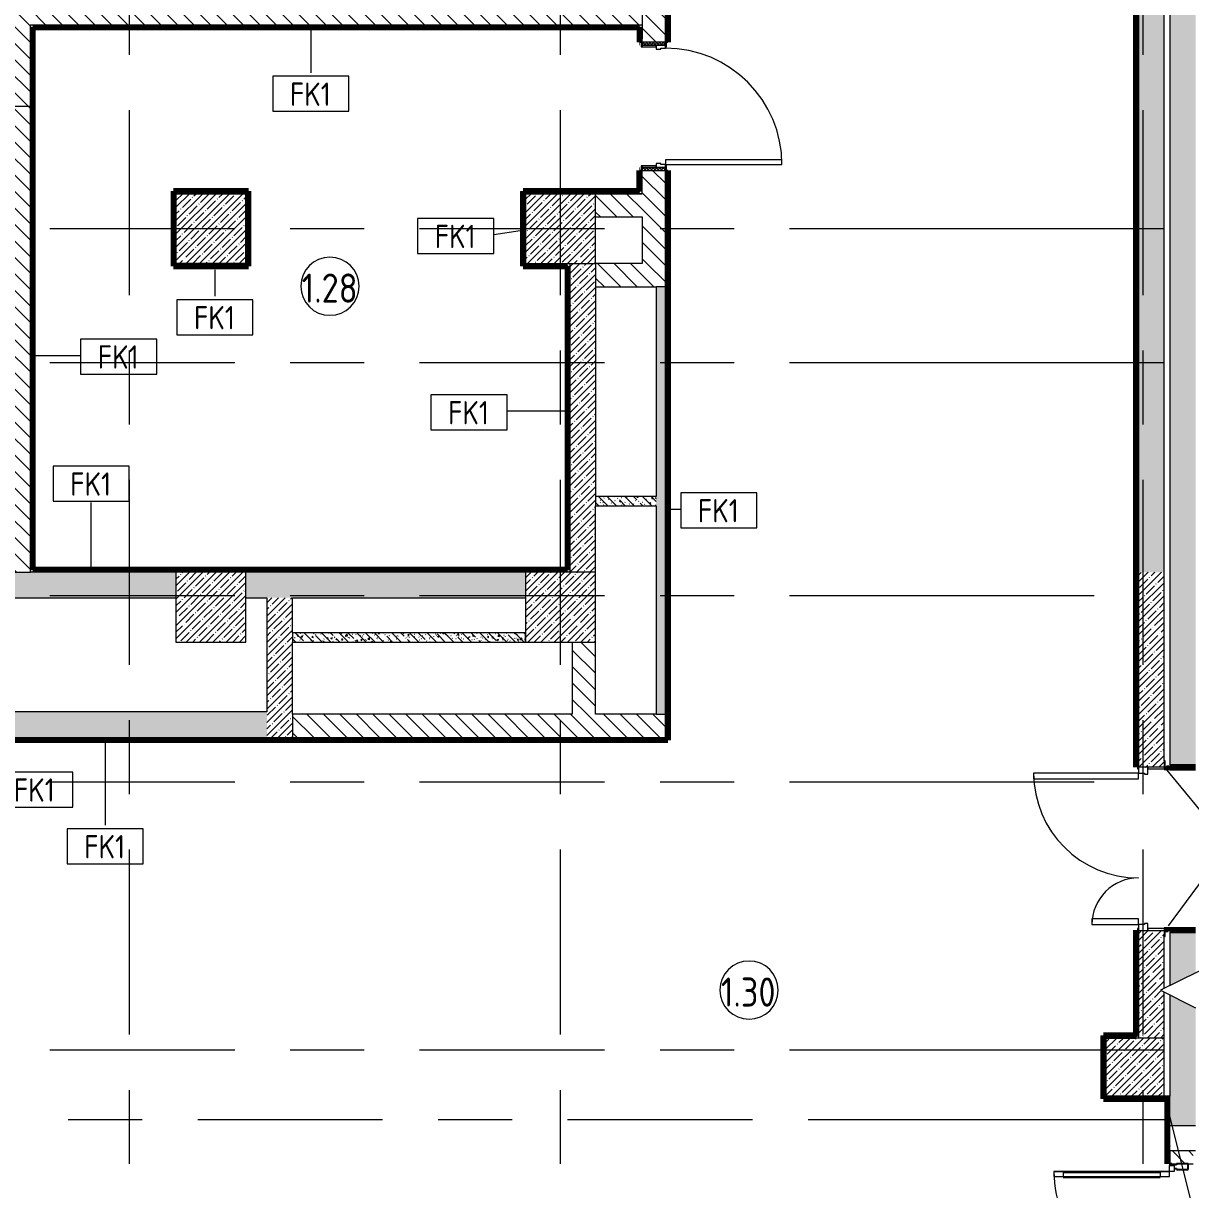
# Model space of a CAD drawing. Header units: millimetres. Extents: x -4060 to 187734, y -8553 to 29000.
# Drawn here: x 28700 to 38717, y 9898 to 19913 of the extents above; entities that cross this region are included whole.
import ezdxf

# ---------------------------------------------------------------- set-up
doc = ezdxf.new("R2010")
doc.units = ezdxf.units.MM
doc.linetypes.add('Осевая', pattern=[3175, 635, -476.25, 1587.5, -476.25])
for name, color, linetype, lineweight in [('A-AREA-IDEN', 7, 'Continuous', 9), ('A-DETL', 7, 'Continuous', 9), ('A-DETL-GENF', 7, 'Continuous', 9), ('A-DOOR', 7, 'Continuous', 9), ('A-DOOR-1', 7, 'Continuous', 13), ('A-DOOR-FRAM', 7, 'Continuous', 13), ('A-DOOR-FRAM-1', 7, 'Continuous', 9), ('A-GLAZ-CWMG', 7, 'Continuous', 9), ('A-GLAZ-CWMG-1', 7, 'Continuous', 25), ('A-WALL', 7, 'Continuous', 9), ('A-WALL-IDEN', 7, 'Continuous', 9), ('I-WALL', 7, 'Continuous', 9), ('S-COLS', 7, 'Continuous', 9), ('Оси', 7, 'Continuous', 9), ('Оси-2', 7, 'Осевая', 9)]:
    doc.layers.add(name, color=color, linetype=linetype, lineweight=lineweight)
for name, color, linetype, lineweight, true_color in [('A-DETL-GENF-3', 1, 'Continuous', 9, 0xff0000), ('A-WALL-1', 7, 'Continuous', 9, 0xc0c0c0), ('A-WALL-3', 7, 'Continuous', 9, 0xff80c0), ('G-ANNO-TEXT-1', 7, 'Continuous', 9, 0x3c3c3c), ('I-WALL-4', 7, 'Continuous', 9, 0xc0c0c0), ('I-WALL-7', 7, 'Continuous', 80, 0xff80c0)]:
    doc.layers.add(name, color=color, linetype=linetype, lineweight=lineweight, true_color=true_color)
doc.styles.add('GOST Common', font='GOST_Common.ttf', dxfattribs={"width": 0.9, "height": 200})
doc.styles.add('GOST Common_1', font='GOST_Common.ttf', dxfattribs={"width": 0.9, "height": 250})
pattern_1 = [(135, (0, 0), (-70.71068, -70.71068), [])]
pattern_2 = [(45, (0, 0), (-57.02463, 57.02463), []), (45, (57.025, 0), (-57.02463, 57.02463), [100.806, -20.161, 3.353, -16.808])]
pattern_3 = [(135, (0, 0), (-75.43415, -75.43415), [106.68, -17.78, 3.556, -17.78]), (135, (0, 75.39), (-75.43415, -75.43415), []), (50, (0, 0), (127.52922, -11.15758), [13.335, -146.685]), (355, (0, 0), (-24.66966, 133.74002), [10.668, -117.348]), (100.451, (10.63, -0.93), (102.85973, 122.58178), [11.333, -124.663]), (46.184, (0, 35.56), (189.75516, -29.43036), [20.002, -220.027]), (96.636, (15.81, 33.1), (166.1822, 173.1996), [17, -186.995]), (351.184, (0, 35.56), (166.1839, 173.1976), [16.002, -176.022]), (21, (17.78, 26.67), (106.13027, -71.58603), [13.335, -146.685]), (326, (17.78, 26.67), (43.26188, 128.93175), [10.668, -117.348]), (71.451, (26.62, 20.7), (149.39198, 57.34505), [11.333, -124.663]), (37.5, (0, 0), (2.16223, 59.18836), [3.353, -112.573, 3.353, -115.773, -117.793]), (37.5, (0, 0), (2.16223, 59.18836), [-235.052, 3.353, -114.44]), (7.5, (0, 0), (46.77386, 70.12615), [3.353, -64.567, 3.353, -109.906, -44.894]), (7.5, (0, 0), (46.77386, 70.12615), [-181.178, 3.353, -41.542]), (327.5, (-39.65, 0), (94.91367, -4.010093), [3.353, -41.097, 3.353, -135.331, -184.023]), (327.5, (-39.65, 0), (94.91367, -4.010093), [-183.134, 3.353, -180.67]), (317.5, (-57.43, 0), (103.69057, 17.79882), [3.353, -54.432, 3.353, -88.748, -130.683]), (317.5, (-57.43, 0), (103.69057, 17.79882), [-149.885, 3.353, -127.33])]
pattern_4 = [(0, (0, 0), (121.92, 30.48), [10.058, -81.382, 10.058, -81.382, -487.68]), (0, (0, 0), (121.92, 30.48), [-182.88, 10.058, -172.822, 10.058, -81.382, -213.36]), (0, (0, 0), (121.92, 30.48), [-457.2, 10.058, -50.902, 10.058, -142.342]), (120, (45.72, 15.24), (-87.356454, 90.345817), [10.058, -81.382, 10.058, -81.382, -487.68]), (120, (45.72, 15.24), (-87.356454, 90.345817), [-182.88, 10.058, -172.822, 10.058, -81.382, -213.36]), (120, (45.72, 15.24), (-87.356454, 90.345817), [-457.2, 10.058, -50.902, 10.058, -142.342]), (240, (60.96, 76.2), (-34.563546, -120.825817), [10.058, -81.382, 10.058, -81.382, -487.68]), (240, (60.96, 76.2), (-34.563546, -120.825817), [-182.88, 10.058, -172.822, 10.058, -81.382, -213.36]), (240, (60.96, 76.2), (-34.563546, -120.825817), [-457.2, 10.058, -50.902, 10.058, -142.342])]

# ---------------------------------------------------------------- blocks, each defined once
blk = doc.blocks.new('BSC_Колонна _Прямоугольная - 600х600-V24-План отделки стен 1 этажа в осях 1-12')
at = {"layer": 'S-COLS'}
h = blk.add_hatch(dxfattribs=at)
h.set_pattern_fill('FP_40', color=256, style=0, pattern_type=2)
h.set_pattern_definition([(45, (-33310, -18150), (-57.02463, 57.02463), []), (45, (-33252.975, -18150), (-57.02463, 57.02463), [100.806, -20.161, 3.353, -16.808])])
h.paths.add_polyline_path([(284, -300), (300, -300), (300, 300), (-300, 300), (-300, -300), (100, -300)])
for p, q in [((300, 300), (-300, 300)), ((-300, 300), (-300, -300)), ((300, -300), (300, 300)), ((-300, -300), (300, -300))]:
    blk.add_line(p, q, dxfattribs=at)
blk = doc.blocks.new('BSC_Колонна _Прямоугольная - 600х600-V33-План отделки стен 1 этажа в осях 1-12')
at = {"layer": 'S-COLS'}
h = blk.add_hatch(dxfattribs=at)
h.set_pattern_fill('FP_46', color=256, style=0, pattern_type=2)
h.set_pattern_definition([(45, (-33310, -14900), (-57.02463, 57.02463), []), (45, (-33252.975, -14900), (-57.02463, 57.02463), [100.806, -20.161, 3.353, -16.808])])
h.paths.add_polyline_path([(284, -300), (300, -300), (300, 300), (-300, 300), (-300, -300), (100, -300)])
for p, q in [((300, 300), (-300, 300)), ((-300, 300), (-300, -300)), ((300, -300), (300, 300)), ((-300, -300), (300, -300))]:
    blk.add_line(p, q, dxfattribs=at)
blk = doc.blocks.new('BSC_Колонна _Прямоугольная - 600х600-V36-План отделки стен 1 этажа в осях 1-12')
at = {"layer": 'S-COLS'}
h = blk.add_hatch(dxfattribs=at)
h.set_pattern_fill('FP_49', color=256, style=0, pattern_type=2)
h.set_pattern_definition([(45, (-30310, -14900), (-57.02463, 57.02463), []), (45, (-30252.975, -14900), (-57.02463, 57.02463), [100.806, -20.161, 3.353, -16.808])])
h.paths.add_polyline_path([(300, -300), (300, 300), (-300, 300), (-300, -300)])
for p, q in [((300, 300), (-300, 300)), ((-300, 300), (-300, -300)), ((300, -300), (300, 300)), ((-300, -300), (300, -300))]:
    blk.add_line(p, q, dxfattribs=at)
blk = doc.blocks.new('Дверь_Витражная_остекление_ - ДВН_ДАО_Главный вход_1800 в свету 5-32258809-План отделки стен 1 этажа в осях 1-12')
at = {"layer": 'A-DETL-GENF'}
for p, q in [((-947.5, -20), (-992.5, -20)), ((-992.5, -1012.5), (-992.5, -20)), ((-947.5, -20), (-992.5, -20)), ((-992.5, -20), (-992.5, -1012.5)), ((-992.5, -100), (-947.5, -100)), ((-982.5, -932.5), (-982.5, -100)), ((-947.5, -1012.5), (-947.5, -20)), ((-947.5, -1012.5), (-947.5, -20)), ((-938.5, -932.5), (-938.5, -100)), ((988.5, -932.5), (988.5, -100)), ((997.5, -1012.5), (997.5, -20)), ((997.5, -20), (997.5, -1012.5)), ((1042.5, -100), (997.5, -100)), ((1032.5, -932.5), (1032.5, -100)), ((1042.5, -1012.5), (1042.5, -20)), ((1042.5, -1012.5), (1042.5, -20)), ((-992.5, -932.5), (-947.5, -932.5)), ((1042.5, -932.5), (997.5, -932.5)), ((-992.5, -1012.5), (-947.5, -1012.5)), ((-992.5, -1012.5), (-947.5, -1012.5)), ((1042.5, -1012.5), (997.5, -1012.5)), ((997.5, -1012.5), (1042.5, -1012.5))]:
    blk.add_line(p, q, dxfattribs=at)
at = {"layer": 'A-DOOR'}
for p, q in [((-992.5, -1012.5), (-992.5, -20)), ((992.5, -1012.5), (992.5, -20))]:
    blk.add_line(p, q, dxfattribs=at)
for centre, start, end in [((-992.5, -20), 270, 0), ((992.5, -20), 180, 270)]:
    blk.add_arc(centre, 992.5, start, end, dxfattribs=at)
at = {"layer": 'A-DOOR-1'}
for p, q in [((-1042.5, 20), (-992.5, 20)), ((-1042.5, -20), (-1042.5, 20)), ((-992.5, 20), (-992.5, -20)), ((992.5, 20), (1042.5, 20)), ((992.5, -20), (992.5, 20)), ((1042.5, 20), (1042.5, -20)), ((-992.5, -20), (-1042.5, -20)), ((1042.5, -20), (992.5, -20))]:
    blk.add_line(p, q, dxfattribs=at)
blk = doc.blocks.new('110_Дверь_СКБ_2Ст - Д-2 1450x2100h_Лестничная клетка EIS60-31891763-План отделки стен 1 этажа в осях 1-12')
at = {"layer": 'A-DOOR'}
for centre, radius, start, end in [((662, 110), 900, 90, 180), ((-638, 110), 400, 360, 90)]:
    blk.add_arc(centre, radius, start, end, dxfattribs=at)
at = {"layer": 'A-DOOR-1'}
for p, q in [((662, 1010), (612, 1010)), ((612, 1010), (612, 110)), ((662, 110), (662, 1010)), ((-638, 510), (-638, 110)), ((-588, 510), (-638, 510)), ((-588, 110), (-588, 510)), ((-638, 110), (-588, 110)), ((612, 110), (662, 110))]:
    blk.add_line(p, q, dxfattribs=at)
at = {"layer": 'A-DOOR-FRAM'}
for p, q in [((-672, 118), (-742, 118)), ((-742, 118), (-742, 110)), ((-742, 110), (-672, 110)), ((-638, 110), (-688, 110)), ((-688, 110), (-688, 30)), ((-672, 110), (-672, 118)), ((-638, 60), (-638, 110)), ((662, 110), (662, 60)), ((712, 110), (662, 110)), ((768, 118), (698, 118)), ((698, 118), (698, 110)), ((698, 110), (768, 110)), ((712, 30), (712, 110)), ((768, 110), (768, 118)), ((-688, 30), (-628, 30)), ((-672, 30), (-688, 30)), ((-688, 30), (-688, -110)), ((-672, -110), (-672, 30)), ((-628, 60), (-638, 60)), ((-628, 30), (-628, 60)), ((662, 60), (652, 60)), ((652, 60), (652, 30)), ((652, 30), (712, 30)), ((712, 30), (698, 30)), ((698, 30), (698, -110)), ((712, -110), (712, 30)), ((-688, -110), (-742, -110)), ((-742, -110), (-742, -118)), ((-742, -118), (-688, -118)), ((768, -110), (713, -110)), ((713, -118), (768, -118)), ((768, -118), (768, -110))]:
    blk.add_line(p, q, dxfattribs=at)
blk = doc.blocks.new('110_Дверь_СКБ_1Ст_Внутренняя1 - Д-4к_п__1100x2100h_Артистические EI30-23988509-План отделки стен 1 этажа в осях 1-12')
at = {"layer": 'A-DOOR'}
h = blk.add_hatch(dxfattribs=at)
h.set_pattern_fill('FP_54', color=256, style=0, pattern_type=2)
h.set_pattern_definition([(135, (1751.41, 164.685), (-14.14214, -14.14214), []), (225, (1751.41, 164.685), (14.14214, -14.14214), [])])
h.paths.add_polyline_path([(562.5, 100), (537.5, 100), (537.5, -100), (562.5, -100), (562.5, 20)])
at = {"layer": 'A-DOOR-FRAM-1'}
h = blk.add_hatch(dxfattribs=at)
h.set_pattern_fill('FP_55', color=256, style=0, pattern_type=2)
h.set_pattern_definition([(45, (-371.384, 164.685), (-14.1421, 14.1421), []), (135, (-371.384, 164.685), (-14.1421, -14.1421), [])])
h.paths.add_polyline_path([(-512.5, -100), (-512.5, 100), (-537.5, 100), (-537.5, -100)])
at = {"layer": 'A-DOOR'}
blk.add_arc((512.5, 100), 1000, 90, 180, dxfattribs=at)
at = {"layer": 'A-DOOR-1'}
for p, q in [((512.5, 1100), (472.5, 1100)), ((472.5, 1100), (472.5, 100)), ((512.5, 100), (512.5, 1100)), ((472.5, 100), (512.5, 100))]:
    blk.add_line(p, q, dxfattribs=at)
at = {"layer": 'A-DOOR-FRAM'}
for p, q in [((-497.5, 108), (-567.5, 108)), ((-567.5, 108), (-567.5, 100)), ((-497.5, 100), (-497.5, 108)), ((592.5, 108), (522.5, 108)), ((522.5, 108), (522.5, 100)), ((592.5, 100), (592.5, 108)), ((-567.5, 100), (-497.5, 100)), ((-512.5, 100), (-537.5, 100)), ((-537.5, 100), (-537.5, -100)), ((-487.5, 100), (-512.5, 100)), ((-512.5, 100), (-512.5, 20)), ((-512.5, -100), (-512.5, 100)), ((-497.5, 100), (-512.5, 100)), ((-512.5, 100), (-512.5, 99)), ((-512.5, 99), (-497.5, 99)), ((-512.5, 20), (-477.5, 20)), ((-497.5, 20), (-512.5, 20)), ((-512.5, 20), (-512.5, -100)), ((-497.5, 99), (-497.5, 100)), ((-497.5, -100), (-497.5, 20)), ((-487.5, 60), (-487.5, 100)), ((-477.5, 60), (-487.5, 60)), ((-477.5, 20), (-477.5, 60)), ((512.5, 60), (502.5, 60)), ((502.5, 60), (502.5, 20)), ((502.5, 20), (537.5, 20)), ((512.5, 100), (512.5, 60)), ((537.5, 100), (512.5, 100)), ((537.5, 100), (522.5, 100)), ((522.5, 100), (522.5, 99)), ((522.5, 100), (592.5, 100)), ((522.5, 99), (537.5, 99)), ((537.5, 20), (522.5, 20)), ((522.5, 20), (522.5, -100)), ((537.5, 20), (537.5, 100)), ((562.5, 100), (537.5, 100)), ((537.5, 100), (537.5, -100)), ((537.5, 99), (537.5, 100)), ((537.5, -100), (537.5, 20)), ((562.5, -100), (562.5, 100)), ((-497.5, -100), (-567.5, -100)), ((-567.5, -100), (-567.5, -108)), ((-537.5, -100), (-512.5, -100)), ((-512.5, -100), (-497.5, -100)), ((-497.5, -108), (-497.5, -100)), ((522.5, -100), (537.5, -100)), ((592.5, -100), (522.5, -100)), ((522.5, -100), (522.5, -108)), ((537.5, -100), (562.5, -100)), ((592.5, -108), (592.5, -100)), ((-567.5, -108), (-497.5, -108)), ((522.5, -108), (592.5, -108))]:
    blk.add_line(p, q, dxfattribs=at)
blk = doc.blocks.new('BSC_Колонна _Прямоугольная - 600х600-23728797-План отделки стен 1 этажа в осях 1-12')
at = {"layer": 'S-COLS'}
h = blk.add_hatch(dxfattribs=at)
h.set_pattern_fill('FP_72', color=256, style=0, pattern_type=2)
h.set_pattern_definition([(45, (-30310, -18150), (-57.02463, 57.02463), []), (45, (-30252.975, -18150), (-57.02463, 57.02463), [100.806, -20.161, 3.353, -16.808])])
h.paths.add_polyline_path([(300, -300), (300, 300), (-300, 300), (-300, -300)])
for p, q in [((300, 300), (-300, 300)), ((-300, 300), (-300, -300)), ((300, -300), (300, 300)), ((-300, -300), (300, -300))]:
    blk.add_line(p, q, dxfattribs=at)
blk = doc.blocks.new('BSC_Колонна _Прямоугольная - 500х500-V69-План отделки стен 1 этажа в осях 1-12')
at = {"layer": 'S-COLS'}
h = blk.add_hatch(dxfattribs=at)
h.set_pattern_fill('FP_94', color=256, style=0, pattern_type=2)
h.set_pattern_definition([(45, (-38240, -10950), (-57.02463, 57.02463), []), (45, (-38182.975, -10950), (-57.02463, 57.02463), [100.806, -20.161, 3.353, -16.808])])
h.paths.add_polyline_path([(30, -250), (250, -249), (250, 250), (-250, 250), (-250, -250)])
for p, q in [((250, 250), (-250, 250)), ((-250, 250), (-250, -250)), ((250, -249), (250, 250)), ((-250, -250), (250, -250))]:
    blk.add_line(p, q, dxfattribs=at)
blk = doc.blocks.new('Прямоугольный импост - Импост структурный с накладкой - 160мм Темный-32469899-План отделки стен 1 этажа в осях 1-12')
at = {"layer": 'A-GLAZ-CWMG-1'}
for p, q in [((0, 17), (-15, 17)), ((-10, -40), (-10, 0)), ((-10, 0), (0, 0)), ((0, 0), (0, 17)), ((-40, -40), (-50, -40)), ((-50, -40), (-50, -140)), ((-40, -20), (-40, -40)), ((0, -40), (-10, -40)), ((0, -140), (0, -40)), ((-50, -140), (0, -140))]:
    blk.add_line(p, q, dxfattribs=at)
blk = doc.blocks.new('BSC_Колонна _Прямоугольная - 600х600-V90-План отделки стен 1 этажа в осях 1-12')
at = {"layer": 'S-COLS'}
for p, q in [((300, 300), (-300, 300)), ((-300, 300), (-300, -300)), ((300, -300), (300, 300)), ((-300, -300), (300, -300))]:
    blk.add_line(p, q, dxfattribs=at)
blk = doc.blocks.new('DET_L_Линия разрыва - М100-30654710-План отделки стен 1 этажа в осях 1-12')
at = {"layer": 'A-DETL-GENF'}
for p, q in [((11890, 300), (11740, 0)), ((12174, -269), (11890, 300))]:
    blk.add_line(p, q, dxfattribs=at)
blk = doc.blocks.new('М_стена_0001 - Типоразмер_без рамки-25382661-План отделки стен 1 этажа в осях 1-12')
at = {"layer": 'A-WALL-IDEN'}
for p, q in [((3.26, 1.52), (-3.27, 1.52)), ((-3.27, 1.52), (-3.27, -1.48)), ((3.26, -1.48), (3.26, 1.52)), ((-3.27, -1.48), (3.26, -1.48))]:
    blk.add_line(p, q, dxfattribs=at)
blk = doc.blocks.new('Марка_Помещения - Номер-25198446-План отделки стен 1 этажа в осях 1-12')
at = {"layer": 'A-AREA-IDEN'}
for start, end in [(360, 180), (180, 360)]:
    blk.add_arc((0, 0), 2.5, start, end, dxfattribs=at)

msp = doc.modelspace()

# ---------------------------------------------------------------- hatches: boundary and pattern name
at = {"layer": 'A-DETL-GENF-3'}
for points in [[(38498, 13505), (38540, 13505), (38540, 13526), (38490, 13525), (38490, 13505)], [(38490, 12125), (38540, 12125), (38540, 12146), (38490, 12146), (38490, 12125)], [(38540, 10680), (38540, 10701), (38490, 10700), (38490, 10680), (38520, 10680)]]:
    msp.add_hatch(color=256, dxfattribs=at).paths.add_polyline_path(points)
at = {"layer": 'I-WALL'}
h = msp.add_hatch(dxfattribs=at)
h.set_pattern_fill('FP_20', color=256, style=0, pattern_type=2)
h.set_pattern_definition(pattern_1)
h.paths.add_polyline_path([(28760, 15200), (28760, 26500), (28560, 26500), (28560, 15200)])
h = msp.add_hatch(dxfattribs=at)
h.set_pattern_fill('FP_20', color=256, style=0, pattern_type=2)
h.set_pattern_definition(pattern_1)
h.paths.add_polyline_path([(34010, 17850), (34210, 17850), (34210, 18650), (34010, 18650), (34010, 18250)])
h.paths.add_polyline_path([(34210, 19750), (34210, 23400), (34010, 23400), (34010, 19750)])
h = msp.add_hatch(dxfattribs=at)
h.set_pattern_fill('FP_1', color=256, style=0, pattern_type=2)
h.set_pattern_definition(pattern_2)
h.paths.add_polyline_path([(38490, 15200), (38490, 21575.3), (38270, 21575.3), (38270, 15200)])
h.paths.add_polyline_path([(38490, 22975.3), (38490, 23400), (38270, 23400), (38270, 22975.3)])
h = msp.add_hatch(dxfattribs=at)
h.set_pattern_fill('FP_1', color=256, style=0, pattern_type=2)
h.set_pattern_definition(pattern_2)
h.paths.add_polyline_path([(38760, 10450), (38760, 11459.9), (38540, 11569.9), (38540, 10450)])
h.paths.add_polyline_path([(38540, 11649.9), (38760, 11759.9), (38760, 12125), (38540, 12125), (38540, 11909.9)])
h.paths.add_polyline_path([(38760, 13525), (38760, 21575.3), (38540, 21575), (38540, 13525)])
h.paths.add_polyline_path([(38710, 22975.3), (38760, 22975.3), (38760, 23420.3), (38540, 23420.3), (38540, 22975.3), (38680, 22975.3)])
h = msp.add_hatch(dxfattribs=at)
h.set_pattern_fill('FP_106', color=256, style=0, pattern_type=2)
h.set_pattern_definition(pattern_4)
h.paths.add_polyline_path([(34210, 13760), (34230, 13760), (34230, 18650), (34218, 18650), (34218, 18620), (34210, 18620), (34210, 13780)])
h.paths.add_polyline_path([(34230, 19750), (34230, 23004), (34210, 23004), (34210.2, 19780), (34218, 19780), (34218, 19750)])
h = msp.add_hatch(dxfattribs=at)
h.set_pattern_fill('FP_106', color=256, style=0, pattern_type=2)
h.set_pattern_definition(pattern_4)
h.paths.add_polyline_path([(38270, 11220), (38269.3, 12070), (38262, 12070), (38262, 12100), (38250, 12100), (38250, 11220)])
h.paths.add_polyline_path([(38250, 13550), (38262, 13550), (38262, 13580), (38270, 13580), (38270, 21595.3), (38250, 21595.3), (38250, 15200)])
h = msp.add_hatch(dxfattribs=at)
h.set_pattern_fill('FP_20', color=256, style=0, pattern_type=2)
h.set_pattern_definition(pattern_1)
h.paths.add_polyline_path([(33594.5, 19900), (34010, 19900), (34010, 20100), (28760, 20100), (28760, 19900), (30877.1, 19900)])
h = msp.add_hatch(dxfattribs=at)
h.set_pattern_fill('FP_106', color=256, style=0, pattern_type=2)
h.set_pattern_definition(pattern_4)
h.paths.add_polyline_path([(28760, 15220), (28780, 15221), (28780, 19900), (28760, 19900), (28760, 16953.1)])
h = msp.add_hatch(dxfattribs=at)
h.set_pattern_fill('FP_106', color=256, style=0, pattern_type=2)
h.set_pattern_definition(pattern_4)
h.paths.add_polyline_path([(33989, 19880), (34010, 19880), (34010, 19900), (28780, 19900), (28781, 19880), (33594.5, 19880)])
h = msp.add_hatch(dxfattribs=at)
h.set_pattern_fill('FP_106', color=256, style=0, pattern_type=2)
h.set_pattern_definition(pattern_4)
h.paths.add_polyline_path([(33990, 18450), (34010, 18450), (34010, 18620), (34002, 18620), (34002, 18650), (33990, 18650), (33990, 18470)])
h.paths.add_polyline_path([(34002, 19750), (34002, 19780), (34010, 19780), (34010, 19880), (33990, 19880), (33990, 19750)])
h = msp.add_hatch(dxfattribs=at)
h.set_pattern_fill('FP_106', color=256, style=0, pattern_type=2)
h.set_pattern_definition(pattern_4)
h.paths.add_polyline_path([(30010, 18450), (30610, 18450), (30610, 18470), (29990, 18470), (29990, 18450)])
h = msp.add_hatch(dxfattribs=at)
h.set_pattern_fill('FP_106', color=256, style=0, pattern_type=2)
h.set_pattern_definition(pattern_4)
h.paths.add_polyline_path([(29990, 17830), (30010, 17830), (30010, 18450), (29990, 18450)])
h = msp.add_hatch(dxfattribs=at)
h.set_pattern_fill('FP_106', color=256, style=0, pattern_type=2)
h.set_pattern_definition(pattern_4)
h.paths.add_polyline_path([(30630, 17850), (30630, 18470), (30610, 18470), (30610, 17850)])
h = msp.add_hatch(dxfattribs=at)
h.set_pattern_fill('FP_106', color=256, style=0, pattern_type=2)
h.set_pattern_definition(pattern_4)
h.paths.add_polyline_path([(32990, 18450), (33990, 18450), (33989, 18470), (32990, 18470)])
h = msp.add_hatch(dxfattribs=at)
h.set_pattern_fill('FP_106', color=256, style=0, pattern_type=2)
h.set_pattern_definition(pattern_4)
h.paths.add_polyline_path([(32990, 17830), (33010, 17830), (33010, 18450), (32990, 18449.6), (32990, 17850)])
h = msp.add_hatch(dxfattribs=at)
h.set_pattern_fill('FP_20', color=256, style=0, pattern_type=2)
h.set_pattern_definition(pattern_1)
h.paths.add_polyline_path([(33610, 18250), (34010, 18250), (34010, 18450), (33610, 18450)])
h = msp.add_hatch(dxfattribs=at)
h.set_pattern_fill('FP_106', color=256, style=0, pattern_type=2)
h.set_pattern_definition(pattern_4)
h.paths.add_polyline_path([(30010, 17830), (30630, 17830), (30630, 17850), (30010, 17850)])
h = msp.add_hatch(dxfattribs=at)
h.set_pattern_fill('FP_106', color=256, style=0, pattern_type=2)
h.set_pattern_definition(pattern_4)
h.paths.add_polyline_path([(33370.5, 17830), (33390.5, 17830), (33390.5, 17850), (33010, 17850), (33010.7, 17830)])
h = msp.add_hatch(dxfattribs=at)
h.set_pattern_fill('FP_1', color=256, style=0, pattern_type=2)
h.set_pattern_definition(pattern_2)
h.paths.add_polyline_path([(33594.5, 15200), (33610.5, 15200), (33610, 17850), (33390.5, 17850), (33390.5, 15200)])
h = msp.add_hatch(dxfattribs=at)
h.set_pattern_fill('FP_20', color=256, style=0, pattern_type=2)
h.set_pattern_definition(pattern_1)
h.paths.add_polyline_path([(34210, 17650), (34210, 17850), (33610.5, 17850), (33610.5, 17650), (34130, 17650)])
h = msp.add_hatch(dxfattribs=at)
h.set_pattern_fill('FP_106', color=256, style=0, pattern_type=2)
h.set_pattern_definition(pattern_4)
h.paths.add_polyline_path([(33390.5, 15220), (33390.5, 17830), (33370.5, 17829), (33370.5, 15220)])
h = msp.add_hatch(dxfattribs=at)
h.set_pattern_fill('FP_45', color=256, style=0, pattern_type=2)
h.set_pattern_definition(pattern_3)
h.paths.add_polyline_path([(34210, 13980), (34210, 17650), (34130, 17650), (34130, 13980)])
h = msp.add_hatch(dxfattribs=at)
h.set_pattern_fill('FP_45', color=256, style=0, pattern_type=2)
h.set_pattern_definition(pattern_3)
h.paths.add_polyline_path([(34130, 15770), (34130, 15850), (33610.5, 15850), (33610.5, 15770), (34126.4, 15770)])
h = msp.add_hatch(dxfattribs=at)
h.set_pattern_fill('FP_1', color=256, style=0, pattern_type=2)
h.set_pattern_definition(pattern_2)
h.paths.add_polyline_path([(28560, 14980), (30010, 14980), (30010, 15200), (26410, 15200), (26410, 14980), (28159.8, 14980)])
h.paths.add_polyline_path([(22725.2, 14980), (25810, 14980), (25810, 15200), (22510, 15200), (22510, 14980)])
h.paths.add_polyline_path([(30790, 14980), (33010, 14980), (33010, 15200), (30610, 15200), (30610, 14980)])
h = msp.add_hatch(dxfattribs=at)
h.set_pattern_fill('FP_106', color=256, style=0, pattern_type=2)
h.set_pattern_definition(pattern_4)
h.paths.add_polyline_path([(28780, 15200), (33390.5, 15200), (33390.5, 15220), (28760, 15220), (28760, 15200)])
h = msp.add_hatch(dxfattribs=at)
h.set_pattern_fill('FP_1', color=256, style=0, pattern_type=2)
h.set_pattern_definition(pattern_2)
h.paths.add_polyline_path([(38460, 11200), (38490, 11200), (38490, 11594.9), (38460, 11609.9), (38490, 11624.9), (38490, 12125), (38270, 12125), (38270, 11200), (38350, 11200)])
h.paths.add_polyline_path([(38350, 13525), (38490, 13526), (38490, 15200), (38270, 15200), (38270, 13525), (38320, 13525)])
h = msp.add_hatch(dxfattribs=at)
h.set_pattern_fill('FP_1', color=256, style=0, pattern_type=2)
h.set_pattern_definition(pattern_2)
h.paths.add_polyline_path([(30790, 13780), (31010, 13780), (31010, 14980), (30790, 14980), (30790, 13980)])
h = msp.add_hatch(dxfattribs=at)
h.set_pattern_fill('FP_45', color=256, style=0, pattern_type=2)
h.set_pattern_definition(pattern_3)
h.paths.add_polyline_path([(33009.7, 14600), (33009.7, 14680), (31010, 14680), (31010, 14600)])
h = msp.add_hatch(dxfattribs=at)
h.set_pattern_fill('FP_20', color=256, style=0, pattern_type=2)
h.set_pattern_definition(pattern_1)
h.paths.add_polyline_path([(33594.5, 13980), (33610.5, 13980), (33610, 14600), (33410.5, 14600), (33410.5, 13980)])
h = msp.add_hatch(dxfattribs=at)
h.set_pattern_fill('FP_1', color=256, style=0, pattern_type=2)
h.set_pattern_definition(pattern_2)
h.paths.add_polyline_path([(28040, 13780), (30790, 13780), (30790, 14000), (22590, 14000), (22590, 13780), (27840, 13780)])
h = msp.add_hatch(dxfattribs=at)
h.set_pattern_fill('FP_20', color=256, style=0, pattern_type=2)
h.set_pattern_definition(pattern_1)
h.paths.add_polyline_path([(33594.5, 13780), (34210, 13780), (34210, 13980), (31010, 13980), (31010, 13780), (33010, 13780)])
h = msp.add_hatch(dxfattribs=at)
h.set_pattern_fill('FP_106', color=256, style=0, pattern_type=2)
h.set_pattern_definition(pattern_4)
h.paths.add_polyline_path([(28040, 13760), (34210, 13760), (34210, 13780), (28040, 13780)])
h = msp.add_hatch(dxfattribs=at)
h.set_pattern_fill('FP_106', color=256, style=0, pattern_type=2)
h.set_pattern_definition(pattern_4)
h.paths.add_polyline_path([(37990, 10700), (37990, 11220), (37970, 11220), (37970, 10700)])
h = msp.add_hatch(dxfattribs=at)
h.set_pattern_fill('FP_106', color=256, style=0, pattern_type=2)
h.set_pattern_definition(pattern_4)
h.paths.add_polyline_path([(38270, 11200), (38270, 11220), (37990, 11220), (37990, 11200), (38250, 11200)])
h = msp.add_hatch(dxfattribs=at)
h.set_pattern_fill('FP_106', color=256, style=0, pattern_type=2)
h.set_pattern_definition(pattern_4)
h.paths.add_polyline_path([(38270, 10680), (38490, 10681.1), (38490, 10700), (37970, 10700), (37970, 10680), (37990, 10680)])
h = msp.add_hatch(dxfattribs=at)
h.set_pattern_fill('FP_106', color=256, style=0, pattern_type=2)
h.set_pattern_definition(pattern_4)
h.paths.add_polyline_path([(38520, 7921), (38540, 7921), (38540, 7980), (38520, 7980)])
h.paths.add_polyline_path([(38520, 10130), (38540, 10130), (38540, 10680), (38520, 10680), (38520, 10450)])
h = msp.add_hatch(dxfattribs=at)
h.set_pattern_fill('FP_20', color=256, style=0, pattern_type=2)
h.set_pattern_definition(pattern_1)
h.paths.add_polyline_path([(38540, 7900), (38740, 7900), (38740, 7990), (38540, 7990), (38540, 7921)])
h.paths.add_polyline_path([(38540, 10120), (38740, 10120), (38740, 10230), (38540, 10230)])

# ---------------------------------------------------------------- linework, layer by layer
at = {"layer": 'A-DETL'}
for p, q in [((28760, 19200), (21890, 19200)), ((38540, 13526), (38490, 13526)), ((38490, 13526), (38490, 13505)), ((38540, 13505), (38540, 13526)), ((38490, 13505), (38540, 13505)), ((38540, 12146), (38490, 12146)), ((38490, 12146), (38490, 12125)), ((38490, 12125), (38540, 12125)), ((38540, 12125), (38540, 12146)), ((38540, 10701), (38490, 10701)), ((38490, 10701), (38490, 10680)), ((38490, 10680), (38540, 10680)), ((38540, 10680), (38540, 10701))]:
    msp.add_line(p, q, dxfattribs=at)
at = {"layer": 'A-WALL'}
for p, q in [((28780, 19880), (33990, 19880)), ((33990, 18650), (33990, 18470)), ((33010, 17830), (33370.5, 17830)), ((33370.5, 17830), (33370.5, 17829)), ((34210, 17650), (34130, 17650)), ((33610.5, 15850), (33610.5, 15770)), ((28560, 15200), (28760, 15200)), ((28780, 15220), (28780, 15221)), ((33370.5, 15220), (33369.5, 15220)), ((31010, 14680), (31010, 14600)), ((31010, 13980), (31010, 13780)), ((34130, 13980), (34210, 13980)), ((28060, 13760), (34210, 13760)), ((38520, 10680), (38520, 10130))]:
    msp.add_line(p, q, dxfattribs=at)
at = {"layer": 'A-WALL-1'}
for p, q in [((38510.5, 13534), (38510.5, 13526)), ((38530.5, 13534), (38510.5, 13534)), ((38530.5, 13526), (38530.5, 13534)), ((38505.5, 12125), (38505.5, 12116)), ((38525.5, 12116), (38525.5, 12125)), ((38505.5, 12116), (38525.5, 12116)), ((38494.5, 10680), (38494.5, 10669)), ((38494.5, 10669), (38514.5, 10669)), ((38514.5, 10669), (38514.5, 10680))]:
    msp.add_line(p, q, dxfattribs=at)
at = {"layer": 'A-WALL-3'}
for p, q in [((28780, 19880), (28780, 15221)), ((33989, 18470), (33990, 18470)), ((33370.5, 15220), (33370.5, 17829)), ((28780, 15220), (33369.5, 15220)), ((38250, 11220), (38250, 11221))]:
    msp.add_line(p, q, dxfattribs=at)
at = {"layer": 'A-WALL-IDEN'}
for p, q in [((31166.9, 19856.5), (31166.9, 19488.5)), ((32964.5, 18132.4), (32736.5, 18095.3)), ((30343.8, 17795.2), (30343.8, 17569.6)), ((28780.5, 17060.2), (29191.4, 17060.2)), ((33368.3, 16581.7), (32850.5, 16581.7)), ((29281.5, 15220.5), (29281.5, 15797.2)), ((34230.5, 15740.3), (34341.4, 15740.3)), ((29401.8, 13759.5), (29401.8, 13027.2))]:
    msp.add_line(p, q, dxfattribs=at)
at = {"layer": 'G-ANNO-TEXT-1'}
for p, q in [((38498.4, 13517.7), (39038.5, 12858.4)), ((38526.2, 12163), (39038.5, 12858.4)), ((38498.4, 10677.9), (39038.5, 8538.4))]:
    msp.add_line(p, q, dxfattribs=at)
at = {"layer": 'I-WALL-4'}
for p, q in [((34010, 23400), (34010, 19780)), ((34210, 23400), (34210, 19780)), ((38270, 21575.3), (38270, 13580)), ((38490, 13580), (38490, 21575)), ((38540, 21520.3), (38540, 13526)), ((28760, 15200), (28760, 19900)), ((28760, 19900), (34010, 19900)), ((33990, 19750), (34002, 19750)), ((34218, 19750), (34230, 19750)), ((34002, 18650), (33990, 18650)), ((34230, 18650), (34218, 18650)), ((34010, 18450), (34010, 18620)), ((34210, 13780), (34210, 18620)), ((34010, 18450), (33610, 18450)), ((33610, 18450), (34010, 18450)), ((33610, 18250), (34010, 18250)), ((34010, 18250), (34010, 17850)), ((33390.5, 17850), (33390.5, 15200)), ((34010, 17850), (33610.5, 17850)), ((33610.5, 17850), (33610.5, 15850)), ((33610.5, 17650), (34130, 17650)), ((34130, 17650), (34130, 15850)), ((34130, 15850), (33610.5, 15850)), ((33610.5, 15200), (33610.5, 15770)), ((33610.5, 15770), (34130, 15770)), ((34130, 15770), (34130, 13980)), ((30010, 15200), (28760, 15200)), ((33010, 15200), (30610, 15200)), ((26410, 14980), (30010, 14980)), ((30610, 14980), (30790, 14980)), ((30790, 14980), (30790, 14000)), ((31010, 14980), (33010, 14980)), ((31010, 14680), (31010, 14980)), ((33009.7, 14680), (31010, 14680)), ((33009.7, 14600), (33009.7, 14680)), ((31010, 14600), (33009.7, 14600)), ((31010, 13980), (31010, 14600)), ((33410.5, 14600), (33410.5, 13980)), ((33610.5, 13980), (33610.5, 14600)), ((30790, 14000), (22790, 14000)), ((33410.5, 13980), (31010, 13980)), ((34130, 13980), (33610.5, 13980)), ((28040, 13780), (34210, 13780)), ((38250, 13550), (38262, 13550)), ((38540, 12125), (38540, 11649.9)), ((38262, 12100), (38250, 12100)), ((38270, 12070), (38270, 11200)), ((38490, 11624.9), (38490, 12070)), ((38490, 11200), (38490, 11594.9)), ((38540, 11569.9), (38540, 10701)), ((38540, 10130), (38540, 10680)), ((38540, 10450), (38760, 10450)), ((38760, 10230), (38540, 10230)), ((38540, 10230), (38540, 10120)), ((38520, 10130), (38540, 10130)), ((38540, 10120), (38740, 10120))]:
    msp.add_line(p, q, dxfattribs=at)
at = {"layer": 'I-WALL-7'}
for p, q in [((34230, 23003), (34230, 19750)), ((34231, 19750), (34231, 23003)), ((38249, 21575.3), (38249, 13525)), ((38250, 13525), (38250, 21575.3)), ((28781, 15221), (28781, 19879)), ((28781, 19879), (33989, 19879)), ((33989, 19879), (33989, 19750)), ((33990, 19750), (33990, 19880)), ((33989, 19750), (33990, 19750)), ((34230, 19750), (34231, 19750)), ((33990, 18650), (33989, 18650)), ((33989, 18470), (33989, 18650)), ((34230, 18650), (34230, 13760)), ((34231, 18650), (34230, 18650)), ((34231, 13759), (34231, 18650)), ((30631, 18471), (29989, 18471)), ((29989, 18471), (29989, 17829)), ((29990, 18470), (30630, 18470)), ((29990, 17830), (29990, 18470)), ((30630, 18470), (30630, 17830)), ((30631, 17829), (30631, 18471)), ((33989, 18471), (32989, 18471)), ((32989, 18471), (32989, 17829)), ((32990, 18470), (33989, 18470)), ((32990, 17830), (32990, 18470)), ((29989, 17829), (30631, 17829)), ((30630, 17830), (29990, 17830)), ((32989, 17829), (33369.5, 17829)), ((33010, 17830), (32990, 17830)), ((33369.5, 17829), (33369.5, 15221)), ((33369.5, 15221), (28781, 15221)), ((34231, 13759), (28060, 13759)), ((34230, 13760), (34210, 13760)), ((38249, 13525), (38250, 13525)), ((38760, 13525), (38540, 13525)), ((38540, 13524), (38760, 13524)), ((38250, 12125), (38249, 12125)), ((38249, 12125), (38249, 11221)), ((38250, 11221), (38250, 12125)), ((38760, 12126), (38540, 12126)), ((38540, 12125), (38760, 12125)), ((37969, 11221), (37969, 10679)), ((38249, 11221), (37969, 11221)), ((37970, 10680), (37970, 11220)), ((37970, 11220), (38250, 11220)), ((37969, 10679), (38519, 10679)), ((38490, 10680), (37970, 10680)), ((38519, 10120), (38519, 10680)), ((38519, 10120), (38520, 10120)), ((38520, 10120), (38520, 10130))]:
    msp.add_line(p, q, dxfattribs=at)
at = {"layer": 'Оси'}
for p, q in [((35990, 18150), (38490, 18150)), ((35990, 17000), (38490, 17000)), ((35390, 15000), (37890, 15000)), ((35390, 13400), (37890, 13400)), ((35990, 11100), (38490, 11100)), ((35990, 10500), (38490, 10500))]:
    msp.add_line(p, q, dxfattribs=at)
at = {"layer": 'Оси-2'}
for p, q in [((29610, 593.7), (29610, 24898.1)), ((33310, 593.7), (33310, 24898.1)), ((38310, 593.7), (38310, 21277.7)), ((-760.2, 18150), (35990, 18150)), ((-760.2, 17000), (35990, 17000)), ((-760.2, 15000), (35390, 15000)), ((-760.2, 13400), (35390, 13400)), ((-760.2, 11100), (35990, 11100)), ((509.8, 10500), (35990, 10500))]:
    msp.add_line(p, q, dxfattribs=at)

# ---------------------------------------------------------------- block references
at = {"layer": 'A-AREA-IDEN', "xscale": 99.99999999999993, "yscale": 99.99999999999993, "zscale": 99.99999999999993}
for p in [(31331.2, 17655.7), (34928.2, 11611.2)]:
    msp.add_blockref('Марка_Помещения - Номер-25198446-План отделки стен 1 этажа в осях 1-12', p, dxfattribs=at)
at = {"layer": 'A-DETL-GENF', "rotation": 90.00000000000031}
msp.add_blockref('DET_L_Линия разрыва - М100-30654710-План отделки стен 1 этажа в осях 1-12', (38760, -280), dxfattribs=at)
at = {"layer": 'A-DOOR'}
for name, p, rotation in [('110_Дверь_СКБ_1Ст_Внутренняя1 - Д-4к_п__1100x2100h_Артистические EI30-23988509-План отделки стен 1 этажа в осях 1-12', (34110, 19212.5), 269.9999999999999), ('110_Дверь_СКБ_2Ст - Д-2 1450x2100h_Лестничная клетка EIS60-31891763-План отделки стен 1 этажа в осях 1-12', (38380, 12812.5), 89.99999999999991), ('Дверь_Витражная_остекление_ - ДВН_ДАО_Главный вход_1800 в свету 5-32258809-План отделки стен 1 этажа в осях 1-12', (38557, 9062.5), 269.9999999999999)]:
    msp.add_blockref(name, p, dxfattribs=dict(at, rotation=rotation))
at = {"layer": 'A-GLAZ-CWMG', "rotation": 89.99999999999993}
msp.add_blockref('Прямоугольный импост - Импост структурный с накладкой - 160мм Темный-32469899-План отделки стен 1 этажа в осях 1-12', (38557, 10120), dxfattribs=at)
at = {"layer": 'A-WALL-IDEN', "xscale": 99.99999999999993, "yscale": 99.99999999999993, "zscale": 99.99999999999993}
for p in [(31167.7, 19306.1), (32410.8, 18084.9), (30344.6, 17387.1), (29518.8, 17049.7), (32524.8, 16571.3), (29282.3, 15958.8), (34668.8, 15729.9), (28798.8, 13331.6), (29402.6, 12844.7)]:
    msp.add_blockref('М_стена_0001 - Типоразмер_без рамки-25382661-План отделки стен 1 этажа в осях 1-12', p, dxfattribs=at)
at = {"layer": 'S-COLS'}
for name, p in [('BSC_Колонна _Прямоугольная - 600х600-23728797-План отделки стен 1 этажа в осях 1-12', (30310, 18150)), ('BSC_Колонна _Прямоугольная - 600х600-V90-План отделки стен 1 этажа в осях 1-12', (30310, 18150)), ('BSC_Колонна _Прямоугольная - 600х600-V24-План отделки стен 1 этажа в осях 1-12', (33310, 18150)), ('BSC_Колонна _Прямоугольная - 600х600-V36-План отделки стен 1 этажа в осях 1-12', (30310, 14900)), ('BSC_Колонна _Прямоугольная - 600х600-V33-План отделки стен 1 этажа в осях 1-12', (33310, 14900)), ('BSC_Колонна _Прямоугольная - 500х500-V69-План отделки стен 1 этажа в осях 1-12', (38240, 10950))]:
    msp.add_blockref(name, p, dxfattribs=at)

# ---------------------------------------------------------------- texts
at = {"layer": 'A-AREA-IDEN', "char_height": 250, "width": 606.076, "attachment_point": 1, "style": 'GOST Common_1'}
for s, insert in [('1.28', (31089.3, 17764.3)), ('1.30', (34686.3, 11719.8))]:
    msp.add_mtext(s, dxfattribs=dict(at, insert=insert))
at = {"layer": 'A-WALL-IDEN', "char_height": 200, "width": 447.342, "attachment_point": 1, "style": 'GOST Common'}
for insert in [(30987.4, 19404.1), (32230.5, 18182.9), (30164.4, 17485.2), (29338.5, 17147.7), (32344.5, 16669.3), (29102.1, 16056.8), (34488.5, 15827.9), (28618.5, 13429.6), (29222.4, 12942.7)]:
    msp.add_mtext('FK1', dxfattribs=dict(at, insert=insert))

doc.saveas('drawing.dxf')
